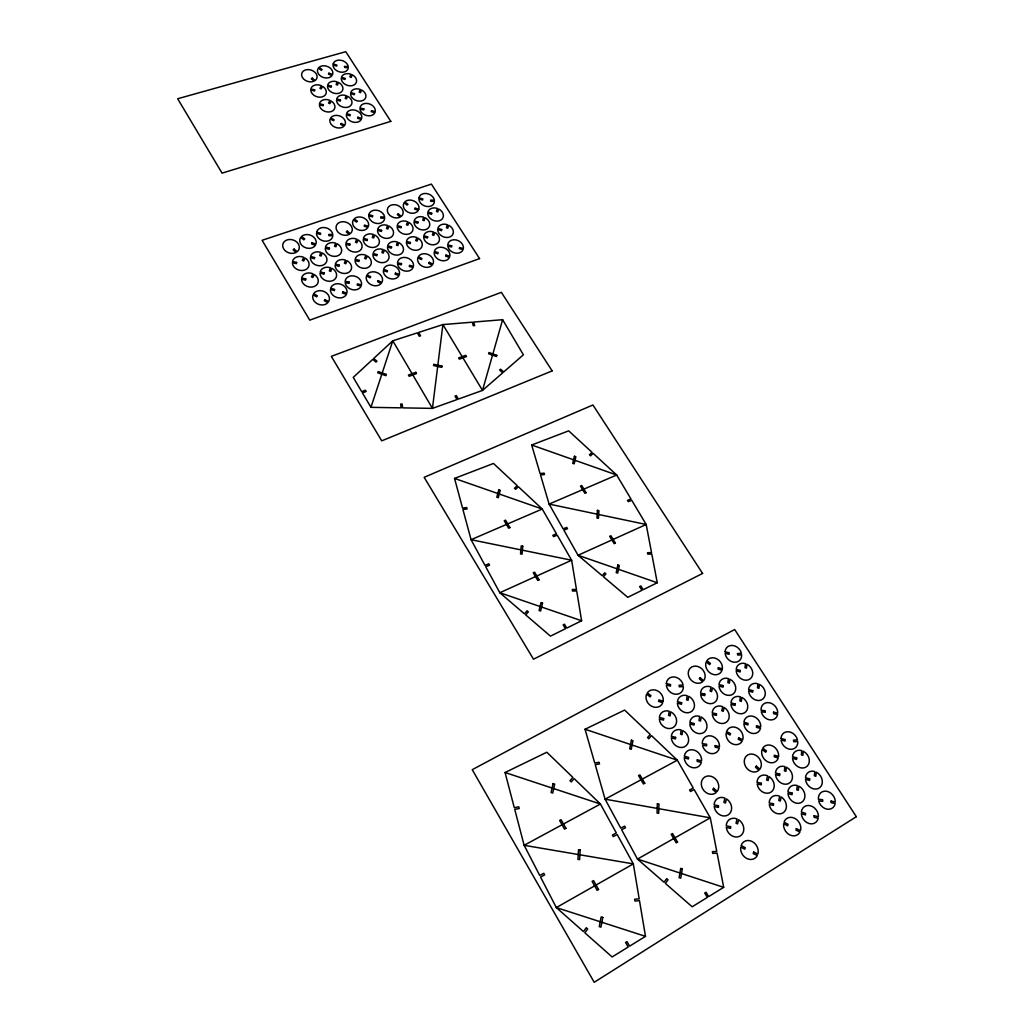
<?xml version="1.0" encoding="UTF-8"?>
<svg xmlns="http://www.w3.org/2000/svg" width="1034" height="1034" viewBox="0 0 1034 1034"><rect width="100%" height="100%" fill="white"/><g stroke="black" fill="none" stroke-linecap="round" stroke-linejoin="round"><path stroke-width="1.5" d="M437.679 366.463L432.445 408.378L402.64 407.874L402.187 404.074L400.662 404.036L401.114 407.848L370.947 407.331L362.443 392.933L366.191 391.485L365.441 390.219L361.693 391.666L353.253 377.371L372.731 359.354L375.962 362.081L376.945 361.176L373.713 358.449L392.791 340.806L417.387 332.845L419.287 336.257L420.592 335.83L418.692 332.418L442.901 324.586L472.267 322.181L473.288 325.71L474.684 325.594L473.662 322.065L502.614 319.687L523.398 354.804L503.648 371.994L500.585 369.19L499.629 370.017L502.679 372.835L482.503 390.413L458.333 399.085L456.343 395.583L455.025 396.048L457.028 399.563L432.445 408.378L412.824 374.941M437.834 365.17L442.901 324.586L462.185 356.627M492.546 355.127L482.503 390.413L462.922 357.842M492.882 353.925L502.614 319.687M370.947 407.331L381.817 374.23M382.218 372.99L392.791 340.806L412.088 373.701M723.684 887.34L708.678 896.594L706.054 892.239L704.723 893.053L707.346 897.422L692.16 906.792L665.418 883.463L668.016 879.792L666.671 878.616L664.074 882.273L637.487 859.086L621.615 829.707L625.505 827.73L624.652 826.153L620.762 828.144L605.097 799.179L595.222 764.695L599.513 763.893L599.048 762.252L594.744 763.066L585.05 729.254L624.626 710.074L650.27 734.45L647.543 737.552L648.783 738.728L651.498 735.626L677.322 760.171L693.271 788.05L689.588 789.976L690.454 791.501L694.137 789.562L710.293 817.829L716.756 851.383L712.387 851.68L712.723 853.399L717.092 853.102L723.684 887.34L681.509 873.51M645.5 936.352L629.616 946.162L626.992 941.625L625.583 942.491L628.207 947.028L612.128 956.954L584.843 932.797L587.648 928.959L586.265 927.731L583.46 931.582L556.331 907.581L540.549 877.039L544.647 874.932L543.806 873.303L539.696 875.397L524.135 845.295L514.738 809.402L519.236 808.523L518.784 806.817L514.286 807.696L505.07 772.514L546.831 752.235L572.901 777.426L569.992 780.683L571.246 781.898L574.167 778.641L600.431 804.025L616.329 832.977L612.438 835.007L613.304 836.584L617.195 834.541L633.312 863.894L639.193 898.856L634.63 899.205L634.941 901.002L639.49 900.653L645.5 936.352L601.878 922.276M594.615 885.854L556.331 907.581L600.224 921.733M596.036 885.039L633.312 863.894L579.906 854.795M673.69 838.574L637.487 859.086L679.907 872.993M675.034 837.811L710.293 817.829L658.826 808.704M641.002 779.791L605.097 799.179L657.223 808.407M642.334 779.067L677.322 760.171L632.11 745.023M562.069 824.77L524.135 845.295L578.226 854.511M563.478 824.008L600.431 804.025L553.72 788.593M657.262 582.749L643.2 589.69L640.86 585.955L639.607 586.575L641.959 590.311L627.741 597.329L603.442 576.765L605.911 573.857L604.683 572.823L602.215 575.718L578.045 555.271L563.866 530.196L567.498 528.723L566.735 527.392L563.116 528.852L549.106 504.088L540.524 474.981L544.504 474.516L544.104 473.12L540.11 473.598L531.67 445.008L568.674 430.842L592.03 452.336L589.458 454.792L590.582 455.826L593.154 453.37L616.678 475.007L630.96 498.957L627.509 500.391L628.271 501.684L631.735 500.249L646.185 524.484L651.536 552.634L647.491 552.673L647.762 554.121L651.808 554.069L657.262 582.749L618.5 569.307M581.612 620.749L566.774 628.077L564.435 624.213L563.116 624.859L565.456 628.737L550.45 636.143L525.699 614.92L528.348 611.87L527.094 610.797L524.445 613.847L499.81 592.728L485.721 566.735L489.547 565.197L488.798 563.801L484.972 565.352L471.065 539.696L462.922 509.503L467.097 508.987L466.709 507.552L462.534 508.069L454.546 478.419L493.464 463.465L517.207 485.631L514.454 488.203L515.604 489.276L518.344 486.704L542.243 509.025L556.46 533.803L552.828 535.315L553.604 536.659L557.236 535.147L571.634 560.234L576.455 589.458L572.241 589.535L572.487 591.034L576.701 590.957L581.612 620.749L541.583 607.036M535.496 576.584L499.81 592.728L540.058 606.519M536.827 575.99L571.634 560.234L522.416 550.178M611.895 539.981L578.045 555.271L617.027 568.79M613.149 539.412L646.185 524.484L598.66 514.505M582.659 489.651L549.106 504.088L597.174 514.182M583.913 489.108L616.678 475.007L575.02 460.311M506.414 524.458L471.065 539.696L520.877 549.868M507.733 523.889L542.243 509.025L499.267 494.019M780.967 738.534L785.181 739.517L785.116 741.068L781.045 740.111A9.409 7.742 52 0 0 790.338 749.314A9.409 7.742 52 0 0 797.757 741.417L793.841 741.753L793.44 740.163L797.485 739.827A9.409 7.742 52 0 0 788.541 731.749A9.409 7.742 52 0 0 780.98 738.289M666.297 683.552L670.575 684.573L670.446 686.098L666.323 685.115A9.28 7.897 47.8 0 0 675.473 694.266A9.28 7.897 47.8 0 0 683.371 686.563L679.351 686.847L679.002 685.296L683.151 684.999A9.28 7.897 47.8 0 0 674.31 676.96A9.28 7.897 47.8 0 0 666.323 683.319M725.067 651.795L729.216 652.803L729.138 654.276L725.118 653.307A9.099 7.561 47.1 0 0 734.153 662.225A9.099 7.561 47.1 0 0 741.649 654.806L737.759 655.065L737.397 653.553L741.417 653.294A9.099 7.561 47.1 0 0 732.692 645.462A9.099 7.561 47.1 0 0 725.08 651.562M316.624 232.133L320.656 233.245L320.372 234.421L316.469 233.348A8.362 6.669 18.9 0 0 324.379 241.129A8.362 6.669 18.9 0 0 332.858 235.752L328.928 235.662L328.76 234.434L332.819 234.511A8.362 6.669 18.9 0 0 325.09 227.622A8.362 6.669 18.9 0 0 316.663 231.952M368.828 214.645L372.77 215.731L372.524 216.882L368.699 215.822A8.207 6.463 21 0 0 376.544 223.447A8.207 6.463 21 0 0 384.7 218.226L380.874 218.135L380.68 216.92L384.635 217.024A8.207 6.463 21 0 0 376.983 210.264A8.207 6.463 21 0 0 368.867 214.465M418.977 197.843L422.841 198.916L422.622 200.04L418.886 198.993A8.052 6.269 22.8 0 0 426.654 206.477A8.052 6.269 22.8 0 0 434.5 201.384L430.764 201.294L430.558 200.105L434.422 200.208A8.052 6.269 22.8 0 0 426.848 193.578A8.052 6.269 22.8 0 0 419.016 197.662M333.142 63.979L336.903 65.077L336.657 66.098L333 65.039A7.845 5.816 19.2 0 0 340.419 72.109A7.845 5.816 19.2 0 0 348.303 67.649L344.632 67.456L344.464 66.37L348.264 66.577A7.845 5.816 19.2 0 0 341.013 60.282A7.845 5.816 19.2 0 0 333.181 63.824M778.576 756.552L774.363 755.208L774.169 756.733L778.24 758.038A9.487 7.858 52.5 0 1 767.448 761.709A9.487 7.858 52.5 0 1 762.123 749.456L765.703 752.235L766.452 750.994L762.769 748.138A9.487 7.858 52.5 0 1 772.747 746.031A9.487 7.858 52.5 0 1 778.589 756.384M663.156 701.272L658.904 699.902L658.645 701.401L662.768 702.732A9.345 8.026 48.3 0 1 651.575 706.222A9.345 8.026 48.3 0 1 646.599 694.124L650.14 696.89L650.968 695.688L647.31 692.832A9.345 8.026 48.3 0 1 657.598 690.854A9.345 8.026 48.3 0 1 663.182 701.104M722.352 668.933L718.203 667.589L717.997 669.037L722.003 670.342A9.164 7.677 47.4 0 1 711.237 673.664A9.164 7.677 47.4 0 1 706.196 661.928L709.673 664.616L710.448 663.453L706.855 660.674A9.164 7.677 47.4 0 1 716.782 658.813A9.164 7.677 47.4 0 1 722.378 668.778M505.07 772.514L552.104 788.05M585.05 729.254L630.546 744.493M368.414 226.407L364.511 225.05L364.149 226.162L367.91 227.48A8.259 6.54 20.4 0 1 357.053 229.264A8.259 6.54 20.4 0 1 353.421 219.751L356.523 222.103L357.402 221.263L354.197 218.82A8.259 6.54 20.4 0 1 364.084 218.122A8.259 6.54 20.4 0 1 368.453 226.278M418.783 209.333L414.97 207.989L414.634 209.088L418.331 210.38A8.104 6.333 22.2 0 1 407.784 212.086A8.104 6.333 22.2 0 1 404.074 202.78L407.137 205.081L407.978 204.267L404.811 201.876A8.104 6.333 22.2 0 1 414.427 201.216A8.104 6.333 22.2 0 1 418.822 209.217M454.546 478.419L497.781 493.502M531.67 445.008L573.573 459.794M831.103 801.091L831.09 802.694L835.188 803.547A9.642 7.858 54.9 0 1 827.2 809.195A9.642 7.858 54.9 0 1 818.669 800.898L822.767 801.35L822.625 799.721L818.398 799.256A9.642 7.858 54.9 0 1 826.502 791.23A9.642 7.858 54.9 0 1 835.33 801.983L831.103 801.091M773.497 803.767L773.458 805.383L769.283 804.53A9.694 8.052 55.2 0 0 783.113 812.789A9.694 8.052 55.2 0 0 781.174 796.968L780.269 801.053L778.757 800.419L779.688 796.193A9.694 8.052 55.2 0 0 769.18 802.875L773.497 803.767M773.587 712.155L773.548 713.693L777.607 714.572A9.306 7.677 50.4 0 1 769.58 719.832A9.306 7.677 50.4 0 1 761.27 711.793L765.328 712.284L765.225 710.733L761.037 710.216A9.306 7.677 50.4 0 1 769.218 702.706A9.306 7.677 50.4 0 1 777.775 713.072L773.587 712.155M761.347 783.242L761.308 784.845L757.146 783.979A9.616 8.001 54.1 0 0 770.899 792.199A9.616 8.001 54.1 0 0 769.038 776.547L768.107 780.58L766.608 779.946L767.564 775.771A9.616 8.001 54.1 0 0 757.043 782.35L761.347 783.242M657.378 803.78L657.055 813.06L658.671 813.344L658.994 804.064L657.378 803.78M730.624 826.709L730.56 828.363L726.307 827.51A9.836 8.298 56.5 0 0 740.331 835.899A9.836 8.298 56.5 0 0 738.573 819.729L737.578 823.904L736.04 823.258L737.061 818.941A9.836 8.298 56.5 0 0 726.217 825.817L730.624 826.709M718.488 805.77L718.423 807.412L714.184 806.546A9.745 8.259 55.4 0 0 728.13 814.895A9.745 8.259 55.4 0 0 726.437 798.894L725.441 803.03L723.916 802.384L724.95 798.119A9.745 8.259 55.4 0 0 714.106 804.866L718.488 805.77M716.472 713.809L716.407 715.36L712.284 714.468A9.358 7.871 50.1 0 0 725.829 722.559A9.358 7.871 50.1 0 0 724.188 707.463L723.218 711.34L721.732 710.707L722.74 706.7A9.358 7.871 50.1 0 0 712.206 712.891L716.472 713.809M814.146 815.697L814.081 817.312L818.217 818.308A9.72 7.975 55.6 0 1 809.234 823.581A9.72 7.975 55.6 0 1 801.324 813.68L805.447 814.947L805.602 813.357L801.337 812.052A9.72 7.975 55.6 0 1 810.501 805.783A9.72 7.975 55.6 0 1 818.424 816.731L814.146 815.697M451.664 245.756L451.625 246.945L447.812 246.26A8.13 6.424 24.3 0 0 454.947 253.007A8.13 6.424 24.3 0 0 463.09 249.621L459.329 248.638L459.51 247.488L463.4 248.496A8.13 6.424 24.3 0 0 456.24 239.966A8.13 6.424 24.3 0 0 447.735 245.045L451.664 245.756M715.192 745.617L715.127 747.194L719.289 748.086A9.487 8.039 51.7 0 1 710.901 753.566A9.487 8.039 51.7 0 1 702.487 745.307L706.661 745.798L706.584 744.196L702.267 743.692A9.487 8.039 51.7 0 1 710.862 735.872A9.487 8.039 51.7 0 1 719.496 746.535L715.192 745.617M704.813 694.085L704.736 695.611L700.625 694.719A9.293 7.82 48.9 0 0 714.106 702.758A9.293 7.82 48.9 0 0 712.542 687.83L711.547 691.656L710.074 691.035L711.095 687.067A9.293 7.82 48.9 0 0 700.561 693.168L704.813 694.085M580.19 849.961L579.609 859.642L577.941 859.357L578.523 849.677L580.19 849.961M401.489 263.567L401.412 264.782L397.508 264.097A8.285 6.631 22.5 0 0 404.721 270.973A8.285 6.631 22.5 0 0 413.148 267.483L409.296 266.488L409.503 265.299L413.484 266.333A8.285 6.631 22.5 0 0 406.284 257.621A8.285 6.631 22.5 0 0 397.457 262.856L401.489 263.567M597.406 510.344L596.941 518.034L598.428 518.344L598.893 510.667L597.406 510.344M756.526 725.803L756.423 727.341L760.507 728.363A9.371 7.807 50.9 0 1 751.498 733.222A9.371 7.807 50.9 0 1 743.847 723.684L747.918 724.95L748.099 723.438L743.898 722.133A9.371 7.807 50.9 0 1 753.088 716.316A9.371 7.807 50.9 0 1 760.74 726.85L756.526 725.803M792.147 793.117L792.044 794.707L787.921 793.634A9.642 7.936 54.6 0 0 796.258 803.172A9.642 7.936 54.6 0 0 804.853 797.201A9.642 7.936 54.6 0 0 798.752 786.099L798.364 790.312L796.826 789.86L797.24 785.504A9.642 7.936 54.6 0 0 787.882 792.005L792.147 793.117M779.726 774.091L779.623 775.668L775.5 774.595A9.565 7.897 53.7 0 0 783.785 784.069A9.565 7.897 53.7 0 0 792.393 778.175A9.565 7.897 53.7 0 0 786.357 767.176L785.93 771.338L784.405 770.886L784.845 766.582A9.565 7.897 53.7 0 0 775.474 772.98L779.726 774.091M349.233 282.114L349.13 283.355L345.123 282.67A8.44 6.85 20.4 0 0 352.413 289.675A8.44 6.85 20.4 0 0 361.137 286.082L357.195 285.074L357.428 283.859L361.512 284.893A8.44 6.85 20.4 0 0 354.274 276A8.44 6.85 20.4 0 0 345.097 281.39L349.233 282.114M363.8 108.829L363.709 109.927L359.974 109.19A7.91 5.971 20.1 0 0 366.799 115.562A7.91 5.971 20.1 0 0 374.915 112.693L371.232 111.685L371.452 110.625L375.252 111.659A7.91 5.971 20.1 0 0 368.479 103.633A7.91 5.971 20.1 0 0 359.948 108.079L363.8 108.829M809.687 778.886L809.557 780.45L805.473 779.287A9.565 7.82 54 0 0 813.642 788.903A9.565 7.82 54 0 0 822.25 783.19A9.565 7.82 54 0 0 816.265 772.127L815.852 776.263L814.34 775.797L814.779 771.519A9.565 7.82 54 0 0 805.46 777.684L809.687 778.886M697.291 759.822L697.162 761.412L701.362 762.433A9.565 8.156 52.4 0 1 691.953 767.525A9.565 8.156 52.4 0 1 684.237 757.715L688.411 758.995L688.644 757.431L684.327 756.112A9.565 8.156 52.4 0 1 693.93 750.038A9.565 8.156 52.4 0 1 701.621 760.882L697.291 759.822M522.752 546.185L522.067 554.185L520.529 553.875L521.226 545.874L522.752 546.185M735.135 703.96L735.006 705.472L730.935 704.387A9.306 7.755 49.8 0 0 739.026 713.602A9.306 7.755 49.8 0 0 747.66 708.044A9.306 7.755 49.8 0 0 741.817 697.381L741.339 701.388L739.84 700.936L740.331 696.787A9.306 7.755 49.8 0 0 730.935 702.836L735.135 703.96M796.71 757.896L796.581 759.447L792.509 758.271A9.474 7.781 52.9 0 0 800.613 767.81A9.474 7.781 52.9 0 0 809.234 762.187A9.474 7.781 52.9 0 0 803.315 751.227L802.875 755.324L801.363 754.859L801.815 750.632A9.474 7.781 52.9 0 0 792.509 756.694L796.71 757.896M723.18 685.658L723.05 687.158L718.979 686.072A9.241 7.716 48.7 0 0 727.018 695.21A9.241 7.716 48.7 0 0 735.652 689.743A9.241 7.716 48.7 0 0 729.875 679.17L729.384 683.125L727.884 682.673L728.388 678.575A9.241 7.716 48.7 0 0 718.979 684.534L723.18 685.658M752.778 690.699L752.623 692.173L748.603 690.996A9.228 7.639 49.3 0 0 756.513 700.289A9.228 7.639 49.3 0 0 765.16 694.977A9.228 7.639 49.3 0 0 759.434 684.353L758.943 688.295L757.444 687.817L757.961 683.745A9.228 7.639 49.3 0 0 748.616 689.471L752.778 690.699M675.641 737.384L675.473 738.948L671.299 737.849A9.487 8.117 51.1 0 0 679.467 747.324A9.487 8.117 51.1 0 0 688.489 741.533A9.487 8.117 51.1 0 0 682.673 730.547L682.104 734.683L680.566 734.218L681.148 729.939A9.487 8.117 51.1 0 0 671.312 736.247L675.641 737.384M663.66 718.54L663.492 720.091L659.317 718.992A9.422 8.078 49.8 0 0 667.434 728.388A9.422 8.078 49.8 0 0 676.469 722.688A9.422 8.078 49.8 0 0 670.704 711.793L670.122 715.89L668.584 715.425L669.192 711.198A9.422 8.078 49.8 0 0 659.343 717.402L663.66 718.54M740.305 670.497L740.15 671.958L736.143 670.782A9.164 7.6 48.1 0 0 744.002 679.997A9.164 7.6 48.1 0 0 752.636 674.775A9.164 7.6 48.1 0 0 746.975 664.255L746.47 668.145L744.984 667.68L745.501 663.647A9.164 7.6 48.1 0 0 736.169 669.282L740.305 670.497M441.945 366.088L441.789 367.38L433.569 365.532L433.724 364.252L441.945 366.088M694.137 723.567L693.943 725.092L689.807 723.903A9.422 7.988 50.4 0 0 697.795 733.455A9.422 7.988 50.4 0 0 706.829 727.91A9.422 7.988 50.4 0 0 701.13 716.963L700.548 721.047L699.01 720.569L699.63 716.355A9.422 7.988 50.4 0 0 689.859 722.327L694.137 723.567M681.664 702.771L681.471 704.296L677.348 703.094A9.345 7.949 49.1 0 0 685.284 712.568A9.345 7.949 49.1 0 0 694.318 707.127A9.345 7.949 49.1 0 0 688.67 696.283L688.075 700.302L686.55 699.837L687.171 695.662A9.345 7.949 49.1 0 0 677.412 701.543L681.664 702.771M682.298 868.87L680.721 878.176L679.118 877.646L680.695 868.34L682.298 868.87M410.408 242.473L410.214 243.649L406.388 242.654A8.207 6.514 22.7 0 0 418.486 249.814A8.207 6.514 22.7 0 0 418.318 238.259L417.038 241.116L415.694 240.534L417.012 237.574A8.207 6.514 22.7 0 0 406.452 241.465L410.408 242.473M401.153 226.64L400.946 227.79L397.134 226.795A8.182 6.45 22.2 0 0 409.193 233.93A8.182 6.45 22.2 0 0 409.063 222.478L407.771 225.309L406.427 224.727L407.758 221.793A8.182 6.45 22.2 0 0 397.211 225.619L401.153 226.64M359.16 260.361L358.94 261.55L355.024 260.555A8.362 6.721 20.7 0 0 367.316 267.845A8.362 6.721 20.7 0 0 367.367 256.005L365.997 258.939L364.627 258.345L366.049 255.308A8.362 6.721 20.7 0 0 355.127 259.327L359.16 260.361M602.822 917.416L600.935 927.149L599.268 926.619L601.155 916.887L602.822 917.416M631.386 740.202L629.706 748.81L631.27 749.327L632.95 740.719L631.386 740.202M349.97 244.179L349.725 245.355L345.834 244.36A8.337 6.656 20.2 0 0 358.074 251.611A8.337 6.656 20.2 0 0 358.165 239.901L356.795 242.796L355.425 242.202L356.846 239.203A8.337 6.656 20.2 0 0 345.938 243.145L349.97 244.179M445.964 255.101L445.732 256.264L449.519 257.35A8.182 6.488 23.9 0 1 440.51 260.348A8.182 6.488 23.9 0 1 434.125 252.529L437.873 253.795L438.196 252.671L434.319 251.365A8.182 6.488 23.9 0 1 443.586 247.656A8.182 6.488 23.9 0 1 449.88 256.225L445.964 255.101M305.78 278.986L305.521 280.214L301.527 279.206A8.53 6.928 18.4 0 0 314.013 286.612A8.53 6.928 18.4 0 0 314.31 274.501L312.85 277.513L311.441 276.905L312.953 273.79A8.53 6.928 18.4 0 0 301.644 277.939L305.78 278.986M617.841 564.978L616.212 572.603L617.686 573.12L619.314 565.495L617.841 564.978M296.642 262.442L296.383 263.657L292.389 262.649A8.505 6.863 17.9 0 0 304.836 270.029A8.505 6.863 17.9 0 0 305.159 258.035L303.699 261.007L302.29 260.4L303.815 257.324A8.505 6.863 17.9 0 0 292.519 261.408L296.642 262.442M553.087 783.565L551.109 792.561L552.725 793.091L554.702 784.095L553.087 783.565M323.319 104.718L323.073 105.778L319.351 104.77A7.988 6.036 18.8 0 0 331.022 111.659A7.988 6.036 18.8 0 0 331.229 101.061L329.872 103.646L328.566 103.077L329.962 100.388A7.988 6.036 18.8 0 0 319.454 103.671L323.319 104.718M395.453 273.157L395.195 274.346L399.059 275.432A8.337 6.708 22 0 1 389.74 278.547A8.337 6.708 22 0 1 383.343 270.559L387.155 271.852L387.517 270.688L383.562 269.357A8.337 6.708 22 0 1 393.153 265.531A8.337 6.708 22 0 1 399.447 274.294L395.453 273.157M314.711 89.932L314.465 90.992L310.743 89.984A7.975 5.984 18.5 0 0 322.375 96.847A7.975 5.984 18.5 0 0 322.608 86.339L321.264 88.898L319.958 88.329L321.354 85.68A7.975 5.984 18.5 0 0 310.859 88.898L314.711 89.932M427.688 236.915L427.43 238.053L423.656 236.915A8.156 6.437 23.3 0 0 430.493 244.515A8.156 6.437 23.3 0 0 439.204 240.961A8.156 6.437 23.3 0 0 434.642 232.43L433.828 235.429L432.432 234.977L433.285 231.862A8.156 6.437 23.3 0 0 423.798 235.739L427.688 236.915M418.02 222.103L417.762 223.228L414.001 222.09A8.13 6.385 22.8 0 0 420.799 229.651A8.13 6.385 22.8 0 0 429.498 226.162A8.13 6.385 22.8 0 0 424.987 217.683L424.147 220.656L422.764 220.19L423.63 217.127A8.13 6.385 22.8 0 0 414.143 220.927L418.02 222.103M542.54 603.068L540.64 611.016L539.115 610.499L541.015 602.551L542.54 603.068M574.426 456.252L572.72 463.348L574.167 463.852L575.86 456.769L574.426 456.252M342.836 291.95L342.538 293.165L346.493 294.276A8.492 6.928 19.8 0 1 336.864 297.495A8.492 6.928 19.8 0 1 330.441 289.339L334.344 290.644L334.719 289.455L330.686 288.111A8.492 6.928 19.8 0 1 340.625 284.156A8.492 6.928 19.8 0 1 346.92 293.1L342.836 291.95M377.022 254.597L376.738 255.76L372.886 254.61A8.311 6.643 21.4 0 0 379.762 262.377A8.311 6.643 21.4 0 0 388.771 258.707A8.311 6.643 21.4 0 0 384.26 249.982L383.356 253.059L381.934 252.593L382.864 249.414A8.311 6.643 21.4 0 0 373.041 253.408L377.022 254.597M357.893 117.256L357.622 118.303L361.305 119.401A7.962 6.023 19.7 0 1 352.361 121.909A7.962 6.023 19.7 0 1 346.325 114.58L349.97 115.834L350.319 114.813L346.558 113.507A7.962 6.023 19.7 0 1 355.786 110.354A7.962 6.023 19.7 0 1 361.693 118.393L357.893 117.256M367.38 239.474L367.083 240.638L363.244 239.487A8.285 6.592 20.9 0 0 370.082 247.191A8.285 6.592 20.9 0 0 379.09 243.585A8.285 6.592 20.9 0 0 374.618 234.925L373.701 237.975L372.292 237.51L373.235 234.356A8.285 6.592 20.9 0 0 363.412 238.285L367.38 239.474M441.712 229.574L441.428 230.685L437.705 229.483A8.104 6.372 23.8 0 0 444.374 237.148A8.104 6.372 23.8 0 0 453.099 233.774A8.104 6.372 23.8 0 0 448.653 225.244L447.812 228.204L446.442 227.738L447.308 224.675A8.104 6.372 23.8 0 0 437.873 228.32L441.712 229.574M431.747 213.237L431.449 214.348L427.74 213.146A8.078 6.32 23.2 0 0 434.358 220.759A8.078 6.32 23.2 0 0 443.095 217.437A8.078 6.32 23.2 0 0 438.687 208.984L437.834 211.918L436.464 211.453L437.343 208.416A8.078 6.32 23.2 0 0 427.908 211.996L431.747 213.237M498.763 489.819L496.798 497.199L498.285 497.716L500.249 490.336L498.763 489.819M324.262 273.015L323.939 274.217L319.997 273.054A8.479 6.863 19.2 0 0 326.912 280.977A8.479 6.863 19.2 0 0 336.257 277.177A8.479 6.863 19.2 0 0 331.785 268.258L330.79 271.425L329.342 270.947L330.363 267.69A8.479 6.863 19.2 0 0 320.191 271.813L324.262 273.015M314.646 257.569L314.31 258.746L310.394 257.582A8.453 6.799 18.7 0 0 317.27 265.467A8.453 6.799 18.7 0 0 326.602 261.731A8.453 6.799 18.7 0 0 322.169 252.891L321.173 256.005L319.726 255.54L320.76 252.309A8.453 6.799 18.7 0 0 310.588 256.367L314.646 257.569M391.576 247.036L391.253 248.173L387.453 246.958A8.259 6.579 22 0 0 394.148 254.778A8.259 6.579 22 0 0 403.182 251.288A8.259 6.579 22 0 0 398.788 242.589L397.857 245.614L396.461 245.136L397.418 242.008A8.259 6.579 22 0 0 387.647 245.769L391.576 247.036M796.361 828.596L795.947 830.095L799.967 832.06A9.784 8.091 56.3 0 1 789.666 834.865A9.784 8.091 56.3 0 1 783.643 823.697L787.611 825.83L788.102 824.356L784.005 822.146A9.784 8.091 56.3 0 1 794.732 818.321A9.784 8.091 56.3 0 1 800.523 830.612L796.361 828.596M381.636 230.362L381.326 231.487L377.526 230.272A8.233 6.514 21.4 0 0 384.183 238.04A8.233 6.514 21.4 0 0 393.217 234.615A8.233 6.514 21.4 0 0 388.849 225.981L387.918 228.979L386.522 228.501L387.492 225.399A8.233 6.514 21.4 0 0 377.72 229.109L381.636 230.362M496.811 355.334L496.475 356.536L488.604 353.718L488.953 352.516L496.811 355.334M340.483 100.078L340.186 101.112L336.515 99.962A7.936 5.971 19.3 0 0 343.004 107.135A7.936 5.971 19.3 0 0 351.676 104.098A7.936 5.971 19.3 0 0 347.463 96.149L346.558 98.876L345.214 98.424L346.144 95.593A7.936 5.971 19.3 0 0 336.696 98.889L340.483 100.078M331.436 86.236L331.138 87.257L327.481 86.119A7.923 5.933 19 0 0 333.93 93.228A7.923 5.933 19 0 0 342.603 90.255A7.923 5.933 19 0 0 338.428 82.358L337.511 85.059L336.166 84.607L337.11 81.802A7.923 5.933 19 0 0 327.649 85.046L331.436 86.236M753.657 852.003L753.204 853.554L757.302 855.545A9.926 8.337 57.7 0 1 746.716 858.453A9.926 8.337 57.7 0 1 740.719 847.04L744.751 849.211L745.268 847.712L741.107 845.463A9.926 8.337 57.7 0 1 752.145 841.508A9.926 8.337 57.7 0 1 757.883 854.058L753.657 852.003M339.359 265.221L339.01 266.384L335.132 265.156A8.414 6.786 19.9 0 0 341.866 273.144A8.414 6.786 19.9 0 0 351.211 269.538A8.414 6.786 19.9 0 0 346.855 260.633L345.847 263.748L344.412 263.256L345.459 260.051A8.414 6.786 19.9 0 0 335.352 263.941L339.359 265.221M329.484 248.186L329.135 249.349L325.258 248.108A8.388 6.721 19.3 0 0 331.953 256.031A8.388 6.721 19.3 0 0 341.298 252.49A8.388 6.721 19.3 0 0 336.981 243.675L335.96 246.751L334.538 246.273L335.585 243.093A8.388 6.721 19.3 0 0 325.477 246.906L329.484 248.186M354.52 93.706L354.197 94.727L350.565 93.525A7.897 5.92 19.8 0 0 356.885 100.737A7.897 5.92 19.8 0 0 365.584 97.868A7.897 5.92 19.8 0 0 361.486 89.932L360.556 92.633L359.225 92.155L360.168 89.376A7.897 5.92 19.8 0 0 350.772 92.465L354.52 93.706M738.664 737.798L738.224 739.232L742.179 741.158A9.435 7.91 51.4 0 1 731.904 743.666A9.435 7.91 51.4 0 1 726.152 732.938L730.043 735.032L730.56 733.636L726.54 731.477A9.435 7.91 51.4 0 1 737.242 728.001A9.435 7.91 51.4 0 1 742.748 739.788L738.664 737.798M345.214 78.468L344.891 79.476L341.285 78.274A7.871 5.868 19.4 0 0 347.553 85.434A7.871 5.868 19.4 0 0 356.252 82.617A7.871 5.868 19.4 0 0 352.18 74.745L351.25 77.408L349.919 76.943L350.875 74.189A7.871 5.868 19.4 0 0 341.478 77.227L345.214 78.468M386.289 374.437L385.889 375.678L377.746 372.783L378.147 371.542L386.289 374.437M311.984 242.809L311.583 243.946L315.435 245.278A8.427 6.734 18.2 0 1 304.242 247.152A8.427 6.734 18.2 0 1 300.687 237.419L303.828 239.823L304.746 238.957L301.501 236.476A8.427 6.734 18.2 0 1 311.673 235.713A8.427 6.734 18.2 0 1 316.003 244.05L311.984 242.809M328.877 73.194L328.502 74.189L332.108 75.482A7.897 5.881 18.7 0 1 321.677 76.762A7.897 5.881 18.7 0 1 318.317 68.115L321.264 70.325L322.117 69.588L319.067 67.313A7.897 5.881 18.7 0 1 328.553 66.964A7.897 5.881 18.7 0 1 332.625 74.422L328.877 73.194M429.252 262.339L428.696 263.386L432.264 265.143A8.233 6.566 23.3 0 1 422.311 266.255A8.233 6.566 23.3 0 1 417.839 257.699L421.329 259.586L421.95 258.565L418.331 256.626A8.233 6.566 23.3 0 1 428.8 254.816A8.233 6.566 23.3 0 1 432.936 264.161L429.252 262.339M378.147 280.628L377.552 281.7L381.184 283.484A8.388 6.773 21.3 0 1 370.935 284.66A8.388 6.773 21.3 0 1 366.501 275.91L370.056 277.836L370.715 276.789L367.031 274.811A8.388 6.773 21.3 0 1 377.824 272.911A8.388 6.773 21.3 0 1 381.895 282.476L378.147 280.628M324.896 299.666L324.275 300.778L327.972 302.6A8.556 6.992 19 0 1 317.399 303.828A8.556 6.992 19 0 1 313.018 294.884L316.637 296.836L317.335 295.776L313.586 293.759A8.556 6.992 19 0 1 324.728 291.782A8.556 6.992 19 0 1 328.722 301.553L324.896 299.666M341.22 123.434L340.651 124.377L344.102 126.096A8.014 6.088 19.1 0 1 334.266 126.846A8.014 6.088 19.1 0 1 330.143 118.871L333.517 120.694L334.163 119.789L330.66 117.902A8.014 6.088 19.1 0 1 341.013 116.519A8.014 6.088 19.1 0 1 344.787 125.204L341.22 123.434M756.371 766.104L755.518 767.28L758.969 770.291A9.539 7.962 53 0 1 744.726 764.527A9.539 7.962 53 0 1 753.851 754.419A9.539 7.962 53 0 1 759.938 769.218L756.371 766.104M713.641 788.27L712.749 789.472L716.239 792.535A9.668 8.207 54.1 0 1 701.75 786.706A9.668 8.207 54.1 0 1 711.224 776.34A9.668 8.207 54.1 0 1 717.247 791.437L713.641 788.27M700.186 677.684L699.32 678.795L702.681 681.716A9.216 7.781 47.6 0 1 688.67 676.003A9.216 7.781 47.6 0 1 697.898 666.516A9.216 7.781 47.6 0 1 703.663 680.708L700.186 677.684M398.271 213.844L397.34 214.62L400.261 217.088A8.156 6.398 21.7 0 1 387.504 211.686A8.156 6.398 21.7 0 1 397.121 205.184A8.156 6.398 21.7 0 1 401.295 216.403L398.271 213.844M347.243 231.099L346.274 231.887L349.233 234.408A8.311 6.592 19.7 0 1 336.218 228.928A8.311 6.592 19.7 0 1 346.235 222.245A8.311 6.592 19.7 0 1 350.293 233.697L347.243 231.099M294.108 249.065L293.1 249.879L296.086 252.451A8.479 6.799 17.5 0 1 282.825 246.88A8.479 6.799 17.5 0 1 293.242 240.004A8.479 6.799 17.5 0 1 297.197 251.714L294.108 249.065M312.268 78.132L311.324 78.817L314.129 81.156A7.949 5.933 18.1 0 1 301.734 75.857A7.949 5.933 18.1 0 1 311.402 70.157A7.949 5.933 18.1 0 1 315.15 80.549L312.268 78.132M856.333 816.692L594.214 982.3L472.241 769.684L734.67 629.525L856.333 816.692M677.541 842.103L676.197 842.865L671.182 834.283L672.527 833.533L677.541 842.103M598.544 889.499L597.122 890.313L592.12 881.395L593.542 880.593L598.544 889.499M644.789 783.242L643.445 783.966L638.56 775.616L639.891 774.893L644.789 783.242M565.921 828.35L564.512 829.113L559.627 820.44L561.048 819.678L565.921 828.35M702.59 573.443L533.518 659.214L424.16 477.307L592.934 404.992L702.59 573.443M539.063 579.79L537.732 580.397L533.26 572.784L534.591 572.19L539.063 579.79M615.385 543.083L614.131 543.664L609.646 536.31L610.9 535.741L615.385 543.083M509.917 527.598L508.599 528.18L504.23 520.748L505.548 520.18L509.917 527.598M586.097 492.701L584.843 493.244L580.462 486.07L581.715 485.528L586.097 492.701M552.143 370.883L381.714 440.846L331.332 356.368L501.348 292.325L552.143 370.883M466.45 356.536L459.367 359.16L458.631 357.932L465.714 355.321L466.45 356.536M415.746 372.343L408.43 375.045L409.167 376.298L416.482 373.597L415.746 372.343M479.543 258.59L309.735 320.152L262.106 240.302L431.385 184.104L479.543 258.59M390.813 121.353L222.052 173.143L177.667 98.747L345.783 51.7L390.813 121.353"/></g></svg>
